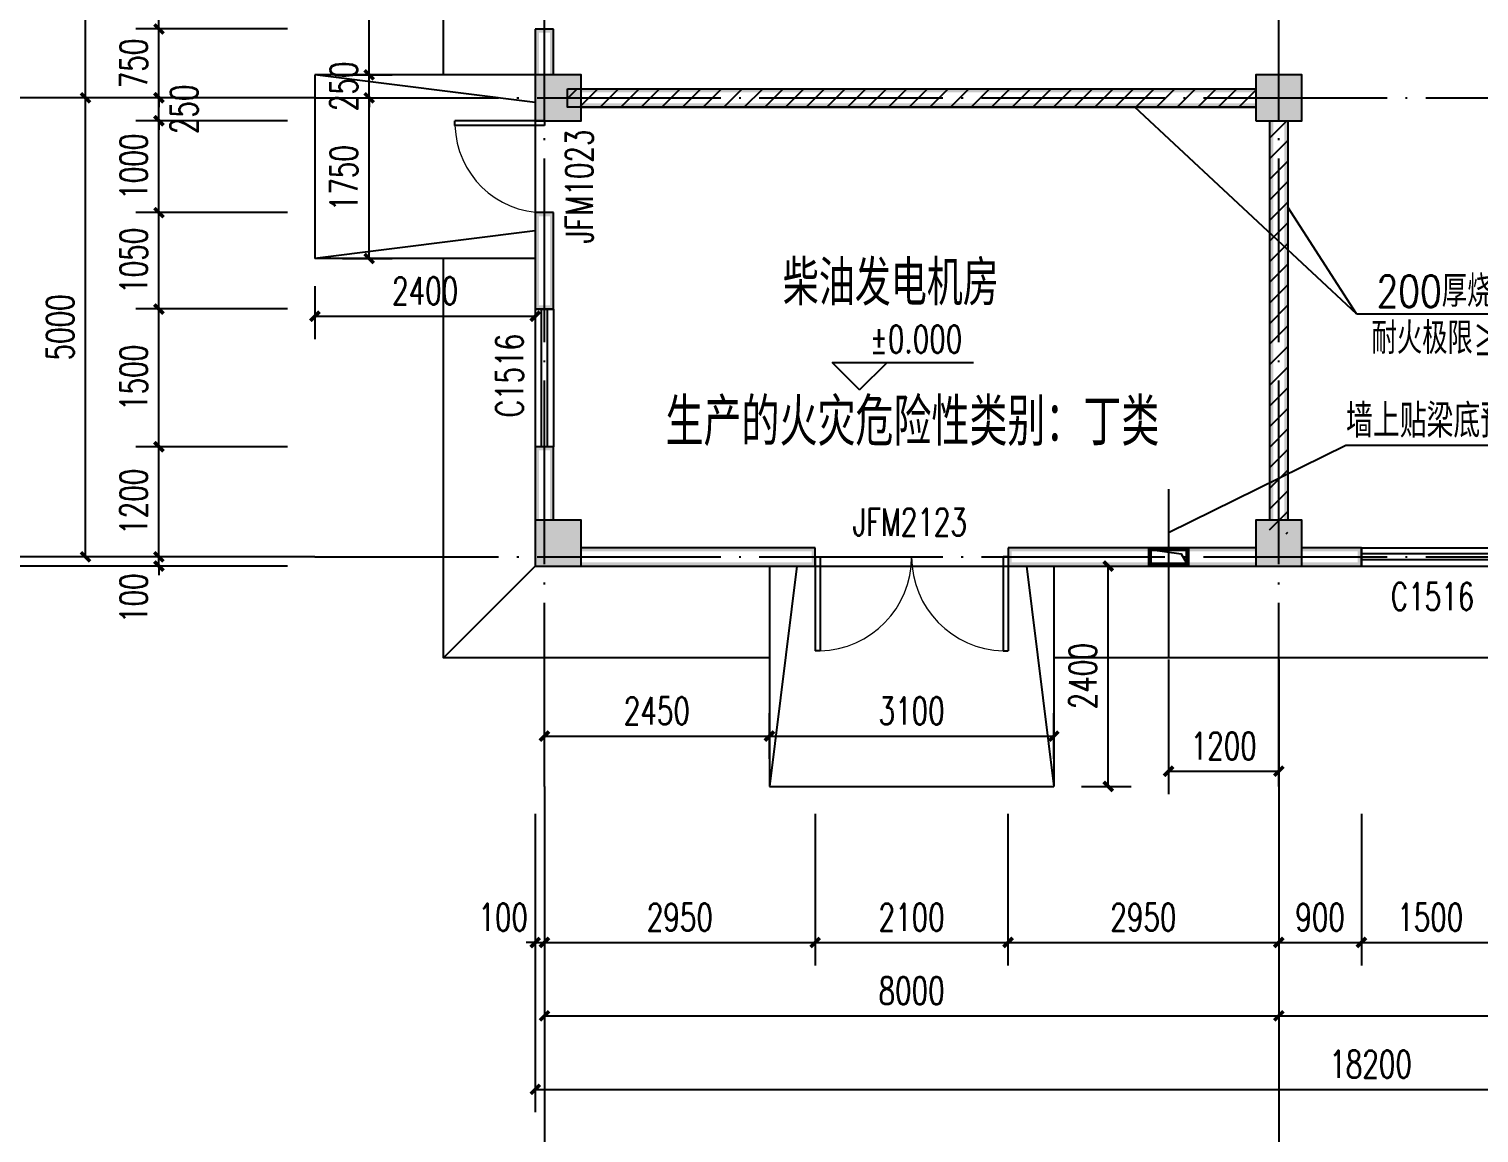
# Model space of a CAD drawing. Extents: x 4924227 to 5052693, y -485691 to -238224.
# Drawn here: x 4965568 to 4981364, y -402831 to -390806 of the extents above; entities that cross this region are included whole.
import ezdxf

# ---------------------------------------------------------------- set-up
doc = ezdxf.new("R2010")
doc.units = 0
doc.header["$LTSCALE"] = 1000
doc.header["$MEASUREMENT"] = 0
doc.linetypes.add('DOTE', pattern=[2.42, 2, -0.2, 0.02, -0.2])
doc.layers.get('0').update_dxf_attribs({"linetype": 'CONTINUOUS'})
doc.layers.get('Defpoints').update_dxf_attribs({"linetype": 'CONTINUOUS'})
doc.layers.add('_0', color=7, linetype='CONTINUOUS', lineweight=25)
for name, color, linetype in [('AXIS', 3, 'CONTINUOUS'), ('COLUMN', 9, 'CONTINUOUS'), ('DIM_ELEV', 3, 'CONTINUOUS'), ('DOTE', 252, 'CONTINUOUS'), ('PUB_DIM', 3, 'CONTINUOUS'), ('PUB_HATCH', 8, 'CONTINUOUS'), ('PUB_TEXT', 7, 'CONTINUOUS'), ('PUB_WALL', 9, 'CONTINUOUS'), ('STAIR', 5, 'CONTINUOUS'), ('WALL', 2, 'CONTINUOUS'), ('WINDOW', 4, 'CONTINUOUS'), ('WINDOW_TEXT', 7, 'CONTINUOUS')]:
    doc.layers.add(name, color=color, linetype=linetype)
doc.styles.add('_HZTXT', font='txt.shx', dxfattribs={"width": 0.8, "bigfont": 'HZTXT.shx'})
doc.styles.add('_TCH_DIM', font='SIMPLEX', dxfattribs={"bigfont": 'GBCBIG'})
doc.styles.add('_TCH_DIM_T3', font='SIMPLEX', dxfattribs={"width": 0.705882, "bigfont": 'GBCBIG'})
doc.styles.add('_TCH_WINDOW', font='SIMPLEX', dxfattribs={"height": 3.5, "bigfont": 'GBCBIG'})
doc.dimstyles.new('_TCH_ARCH&&100', dxfattribs={"dimtxt": 297.5, "dimasz": 100, "dimexe": 250, "dimexo": 300, "dimgap": 126.25, "dimtad": 1, "dimdec": 0, "dimzin": 0, "dimdsep": 46, "dimtxsty": '_TCH_DIM_T3', "dimblk": 'ARCHTICK', "dimcen": 0.09, "dimclrt": 7, "dimazin": 2, "dimtfac": 1, "dimtdec": 0, "dimtix": 1, "dimtmove": 2, "dimatfit": 3, "dimfxl": 0, "dimtolj": 1, "dimtzin": 0, "dimarcsym": 0})

# ---------------------------------------------------------------- blocks, each defined once
blk = doc.blocks.new('_ArchTick')
at = {"color": 0, "linetype": 'ByBlock', "const_width": 0.4}
blk.add_lwpolyline([(-0.5, -0.5), (0.5, 0.5)], dxfattribs=at)
blk = doc.blocks.new('*D63')
at = {"layer": 'Defpoints', "color": 0}
for p in [(4977983, -397373), (4979183, -397373), (4979183, -398891)]:
    blk.add_point(p, dxfattribs=at)
at = {"layer": 'PUB_DIM', "color": 0, "lineweight": -2}
for p, q in [((4977983, -397673), (4977983, -399141)), ((4979183, -397673), (4979183, -399141)), ((4977983, -398891), (4979183, -398891))]:
    blk.add_line(p, q, dxfattribs=at)
at = {"layer": 'PUB_DIM', "color": 0, "lineweight": -2, "xscale": 100, "yscale": 100, "zscale": 100, "rotation": 180}
blk.add_blockref('_ArchTick', (4977983, -398891), dxfattribs=at)
at = {"layer": 'PUB_DIM', "color": 0, "lineweight": -2, "xscale": 100, "yscale": 100, "zscale": 100}
blk.add_blockref('_ArchTick', (4979183, -398891), dxfattribs=at)
at = {"layer": 'PUB_DIM', "color": 7, "insert": (4978583, -398616), "char_height": 297.5, "attachment_point": 5, "style": '_TCH_DIM_T3'}
blk.add_mtext('\\A1;1200', dxfattribs=at)
blk = doc.blocks.new('*D92')
at = {"layer": 'Defpoints', "color": 0}
for p in [(4968683, -393306), (4971083, -393306), (4971083, -393934)]:
    blk.add_point(p, dxfattribs=at)
at = {"layer": 'PUB_DIM', "color": 0, "lineweight": -2}
for p, q in [((4968683, -393606), (4968683, -394184)), ((4971083, -393606), (4971083, -394184)), ((4968683, -393934), (4971083, -393934))]:
    blk.add_line(p, q, dxfattribs=at)
at = {"layer": 'PUB_DIM', "color": 0, "lineweight": -2, "xscale": 100, "yscale": 100, "zscale": 100, "rotation": 180}
blk.add_blockref('_ArchTick', (4968683, -393934), dxfattribs=at)
at = {"layer": 'PUB_DIM', "color": 0, "lineweight": -2, "xscale": 100, "yscale": 100, "zscale": 100}
blk.add_blockref('_ArchTick', (4971083, -393934), dxfattribs=at)
at = {"layer": 'PUB_DIM', "color": 7, "insert": (4969883, -393659), "char_height": 297.5, "attachment_point": 5, "style": '_TCH_DIM_T3'}
blk.add_mtext('\\A1;2400', dxfattribs=at)
blk = doc.blocks.new('*D98')
at = {"layer": 'Defpoints', "color": 0}
for p in [(4968683, -389106), (4969274, -389106), (4968683, -391306)]:
    blk.add_point(p, dxfattribs=at)
at = {"layer": 'PUB_DIM', "color": 0, "lineweight": -2}
for p, q in [((4968983, -389106), (4969524, -389106)), ((4969274, -391306), (4969274, -389106)), ((4968983, -391306), (4969524, -391306))]:
    blk.add_line(p, q, dxfattribs=at)
at = {"layer": 'PUB_DIM', "color": 0, "lineweight": -2, "xscale": 100, "yscale": 100, "zscale": 100}
for p, rotation in [((4969274, -389106), 90), ((4969274, -391306), 270)]:
    blk.add_blockref('_ArchTick', p, dxfattribs=dict(at, rotation=rotation))
at = {"layer": 'PUB_DIM', "color": 7, "insert": (4968999, -390206), "char_height": 297.5, "attachment_point": 5, "rotation": 90, "style": '_TCH_DIM_T3'}
blk.add_mtext('\\A1;2200', dxfattribs=at)
blk = doc.blocks.new('*D99')
at = {"layer": 'Defpoints', "color": 0}
for p in [(4968683, -391306), (4969274, -391306), (4968683, -391556)]:
    blk.add_point(p, dxfattribs=at)
at = {"layer": 'PUB_DIM', "color": 0, "lineweight": -2}
for p, q in [((4969274, -391306), (4969274, -391206)), ((4968983, -391306), (4969524, -391306)), ((4969274, -391556), (4969274, -391306)), ((4968983, -391556), (4969524, -391556)), ((4969274, -391556), (4969274, -391656))]:
    blk.add_line(p, q, dxfattribs=at)
at = {"layer": 'PUB_DIM', "color": 0, "lineweight": -2, "xscale": 100, "yscale": 100, "zscale": 100}
for p, rotation in [((4969274, -391306), 270), ((4969274, -391556), 90)]:
    blk.add_blockref('_ArchTick', p, dxfattribs=dict(at, rotation=rotation))
at = {"layer": 'PUB_DIM', "color": 7, "insert": (4968999, -391431), "char_height": 297.5, "attachment_point": 5, "rotation": 90, "style": '_TCH_DIM_T3'}
blk.add_mtext('\\A1;250', dxfattribs=at)
blk = doc.blocks.new('*D100')
at = {"layer": 'Defpoints', "color": 0}
for p in [(4968683, -391556), (4969274, -391556), (4968683, -393306)]:
    blk.add_point(p, dxfattribs=at)
at = {"layer": 'PUB_DIM', "color": 0, "lineweight": -2}
for p, q in [((4968983, -391556), (4969524, -391556)), ((4969274, -393306), (4969274, -391556)), ((4968983, -393306), (4969524, -393306))]:
    blk.add_line(p, q, dxfattribs=at)
at = {"layer": 'PUB_DIM', "color": 0, "lineweight": -2, "xscale": 100, "yscale": 100, "zscale": 100}
for p, rotation in [((4969274, -391556), 90), ((4969274, -393306), 270)]:
    blk.add_blockref('_ArchTick', p, dxfattribs=dict(at, rotation=rotation))
at = {"layer": 'PUB_DIM', "color": 7, "insert": (4968999, -392431), "char_height": 297.5, "attachment_point": 5, "rotation": 90, "style": '_TCH_DIM_T3'}
blk.add_mtext('\\A1;1750', dxfattribs=at)
blk = doc.blocks.new('*D105')
at = {"layer": 'Defpoints', "color": 0}
for p in [(4973633, -398508), (4971183, -399056), (4973633, -399056)]:
    blk.add_point(p, dxfattribs=at)
at = {"layer": 'PUB_DIM', "color": 0, "lineweight": -2}
for p, q in [((4971183, -398756), (4971183, -398258)), ((4973633, -398756), (4973633, -398258)), ((4971183, -398508), (4973633, -398508))]:
    blk.add_line(p, q, dxfattribs=at)
at = {"layer": 'PUB_DIM', "color": 0, "lineweight": -2, "xscale": 100, "yscale": 100, "zscale": 100, "rotation": 180}
blk.add_blockref('_ArchTick', (4971183, -398508), dxfattribs=at)
at = {"layer": 'PUB_DIM', "color": 0, "lineweight": -2, "xscale": 100, "yscale": 100, "zscale": 100}
blk.add_blockref('_ArchTick', (4973633, -398508), dxfattribs=at)
at = {"layer": 'PUB_DIM', "color": 7, "insert": (4972408, -398233), "char_height": 297.5, "attachment_point": 5, "style": '_TCH_DIM_T3'}
blk.add_mtext('\\A1;2450', dxfattribs=at)
blk = doc.blocks.new('*D106')
at = {"layer": 'Defpoints', "color": 0}
for p in [(4976733, -398508), (4973633, -399056), (4976733, -399056)]:
    blk.add_point(p, dxfattribs=at)
at = {"layer": 'PUB_DIM', "color": 0, "lineweight": -2}
for p, q in [((4973633, -398756), (4973633, -398258)), ((4976733, -398756), (4976733, -398258)), ((4973633, -398508), (4976733, -398508))]:
    blk.add_line(p, q, dxfattribs=at)
at = {"layer": 'PUB_DIM', "color": 0, "lineweight": -2, "xscale": 100, "yscale": 100, "zscale": 100, "rotation": 180}
blk.add_blockref('_ArchTick', (4973633, -398508), dxfattribs=at)
at = {"layer": 'PUB_DIM', "color": 0, "lineweight": -2, "xscale": 100, "yscale": 100, "zscale": 100}
blk.add_blockref('_ArchTick', (4976733, -398508), dxfattribs=at)
at = {"layer": 'PUB_DIM', "color": 7, "insert": (4975183, -398233), "char_height": 297.5, "attachment_point": 5, "style": '_TCH_DIM_T3'}
blk.add_mtext('\\A1;3100', dxfattribs=at)
blk = doc.blocks.new('*D107')
at = {"layer": 'Defpoints', "color": 0}
for p in [(4976733, -396656), (4977324, -396656), (4976733, -399056)]:
    blk.add_point(p, dxfattribs=at)
at = {"layer": 'PUB_DIM', "color": 0, "lineweight": -2}
for p, q in [((4977033, -396656), (4977574, -396656)), ((4977324, -399056), (4977324, -396656)), ((4977033, -399056), (4977574, -399056))]:
    blk.add_line(p, q, dxfattribs=at)
at = {"layer": 'PUB_DIM', "color": 0, "lineweight": -2, "xscale": 100, "yscale": 100, "zscale": 100}
for p, rotation in [((4977324, -396656), 90), ((4977324, -399056), 270)]:
    blk.add_blockref('_ArchTick', p, dxfattribs=dict(at, rotation=rotation))
at = {"layer": 'PUB_DIM', "color": 7, "insert": (4977049, -397856), "char_height": 297.5, "attachment_point": 5, "rotation": 90, "style": '_TCH_DIM_T3'}
blk.add_mtext('\\A1;2400', dxfattribs=at)
blk = doc.blocks.new('*D108')
at = {"layer": 'Defpoints', "color": 0}
for p in [(4971083, -399056), (4971183, -399056), (4971183, -400756)]:
    blk.add_point(p, dxfattribs=at)
at = {"layer": 'PUB_DIM', "color": 0, "lineweight": -2}
for p, q in [((4971083, -399356), (4971083, -401006)), ((4971183, -399356), (4971183, -401006)), ((4971083, -400756), (4970983, -400756)), ((4971083, -400756), (4971183, -400756)), ((4971183, -400756), (4971283, -400756))]:
    blk.add_line(p, q, dxfattribs=at)
at = {"layer": 'PUB_DIM', "color": 0, "lineweight": -2, "xscale": 100, "yscale": 100, "zscale": 100}
blk.add_blockref('_ArchTick', (4971083, -400756), dxfattribs=at)
at = {"layer": 'PUB_DIM', "color": 0, "lineweight": -2, "xscale": 100, "yscale": 100, "zscale": 100, "rotation": 180}
blk.add_blockref('_ArchTick', (4971183, -400756), dxfattribs=at)
at = {"layer": 'PUB_DIM', "color": 7, "insert": (4970733, -400481), "char_height": 297.5, "attachment_point": 5, "style": '_TCH_DIM_T3'}
blk.add_mtext('\\A1;100', dxfattribs=at)
blk = doc.blocks.new('*D109')
at = {"layer": 'Defpoints', "color": 0}
for p in [(4971183, -399056), (4974133, -399056), (4974133, -400756)]:
    blk.add_point(p, dxfattribs=at)
at = {"layer": 'PUB_DIM', "color": 0, "lineweight": -2}
for p, q in [((4971183, -399356), (4971183, -401006)), ((4974133, -399356), (4974133, -401006)), ((4971183, -400756), (4974133, -400756))]:
    blk.add_line(p, q, dxfattribs=at)
at = {"layer": 'PUB_DIM', "color": 0, "lineweight": -2, "xscale": 100, "yscale": 100, "zscale": 100, "rotation": 180}
blk.add_blockref('_ArchTick', (4971183, -400756), dxfattribs=at)
at = {"layer": 'PUB_DIM', "color": 0, "lineweight": -2, "xscale": 100, "yscale": 100, "zscale": 100}
blk.add_blockref('_ArchTick', (4974133, -400756), dxfattribs=at)
at = {"layer": 'PUB_DIM', "color": 7, "insert": (4972658, -400481), "char_height": 297.5, "attachment_point": 5, "style": '_TCH_DIM_T3'}
blk.add_mtext('\\A1;2950', dxfattribs=at)
blk = doc.blocks.new('*D110')
at = {"layer": 'Defpoints', "color": 0}
for p in [(4974133, -399056), (4976233, -399056), (4976233, -400756)]:
    blk.add_point(p, dxfattribs=at)
at = {"layer": 'PUB_DIM', "color": 0, "lineweight": -2}
for p, q in [((4974133, -399356), (4974133, -401006)), ((4976233, -399356), (4976233, -401006)), ((4974133, -400756), (4976233, -400756))]:
    blk.add_line(p, q, dxfattribs=at)
at = {"layer": 'PUB_DIM', "color": 0, "lineweight": -2, "xscale": 100, "yscale": 100, "zscale": 100, "rotation": 180}
blk.add_blockref('_ArchTick', (4974133, -400756), dxfattribs=at)
at = {"layer": 'PUB_DIM', "color": 0, "lineweight": -2, "xscale": 100, "yscale": 100, "zscale": 100}
blk.add_blockref('_ArchTick', (4976233, -400756), dxfattribs=at)
at = {"layer": 'PUB_DIM', "color": 7, "insert": (4975183, -400481), "char_height": 297.5, "attachment_point": 5, "style": '_TCH_DIM_T3'}
blk.add_mtext('\\A1;2100', dxfattribs=at)
blk = doc.blocks.new('*D111')
at = {"layer": 'Defpoints', "color": 0}
for p in [(4976233, -399056), (4979183, -399056), (4979183, -400756)]:
    blk.add_point(p, dxfattribs=at)
at = {"layer": 'PUB_DIM', "color": 0, "lineweight": -2}
for p, q in [((4976233, -399356), (4976233, -401006)), ((4979183, -399356), (4979183, -401006)), ((4976233, -400756), (4979183, -400756))]:
    blk.add_line(p, q, dxfattribs=at)
at = {"layer": 'PUB_DIM', "color": 0, "lineweight": -2, "xscale": 100, "yscale": 100, "zscale": 100, "rotation": 180}
blk.add_blockref('_ArchTick', (4976233, -400756), dxfattribs=at)
at = {"layer": 'PUB_DIM', "color": 0, "lineweight": -2, "xscale": 100, "yscale": 100, "zscale": 100}
blk.add_blockref('_ArchTick', (4979183, -400756), dxfattribs=at)
at = {"layer": 'PUB_DIM', "color": 7, "insert": (4977708, -400481), "char_height": 297.5, "attachment_point": 5, "style": '_TCH_DIM_T3'}
blk.add_mtext('\\A1;2950', dxfattribs=at)
blk = doc.blocks.new('*D112')
at = {"layer": 'Defpoints', "color": 0}
for p in [(4979183, -399056), (4980083, -399056), (4980083, -400756)]:
    blk.add_point(p, dxfattribs=at)
at = {"layer": 'PUB_DIM', "color": 0, "lineweight": -2}
for p, q in [((4979183, -399356), (4979183, -401006)), ((4980083, -399356), (4980083, -401006)), ((4979183, -400756), (4980083, -400756))]:
    blk.add_line(p, q, dxfattribs=at)
at = {"layer": 'PUB_DIM', "color": 0, "lineweight": -2, "xscale": 100, "yscale": 100, "zscale": 100, "rotation": 180}
blk.add_blockref('_ArchTick', (4979183, -400756), dxfattribs=at)
at = {"layer": 'PUB_DIM', "color": 0, "lineweight": -2, "xscale": 100, "yscale": 100, "zscale": 100}
blk.add_blockref('_ArchTick', (4980083, -400756), dxfattribs=at)
at = {"layer": 'PUB_DIM', "color": 7, "insert": (4979633, -400481), "char_height": 297.5, "attachment_point": 5, "style": '_TCH_DIM_T3'}
blk.add_mtext('\\A1;900', dxfattribs=at)
blk = doc.blocks.new('*D113')
at = {"layer": 'Defpoints', "color": 0}
for p in [(4980083, -399056), (4981583, -399056), (4981583, -400756)]:
    blk.add_point(p, dxfattribs=at)
at = {"layer": 'PUB_DIM', "color": 0, "lineweight": -2}
for p, q in [((4980083, -399356), (4980083, -401006)), ((4981583, -399356), (4981583, -401006)), ((4980083, -400756), (4981583, -400756))]:
    blk.add_line(p, q, dxfattribs=at)
at = {"layer": 'PUB_DIM', "color": 0, "lineweight": -2, "xscale": 100, "yscale": 100, "zscale": 100, "rotation": 180}
blk.add_blockref('_ArchTick', (4980083, -400756), dxfattribs=at)
at = {"layer": 'PUB_DIM', "color": 0, "lineweight": -2, "xscale": 100, "yscale": 100, "zscale": 100}
blk.add_blockref('_ArchTick', (4981583, -400756), dxfattribs=at)
at = {"layer": 'PUB_DIM', "color": 7, "insert": (4980833, -400481), "char_height": 297.5, "attachment_point": 5, "style": '_TCH_DIM_T3'}
blk.add_mtext('\\A1;1500', dxfattribs=at)
blk = doc.blocks.new('*D144')
at = {"layer": 'Defpoints', "color": 0}
for p in [(4966983, -389306), (4968683, -389306), (4968683, -390806)]:
    blk.add_point(p, dxfattribs=at)
at = {"layer": 'PUB_DIM', "color": 0, "lineweight": -2}
for p, q in [((4968383, -389306), (4966733, -389306)), ((4966983, -390806), (4966983, -389306)), ((4968383, -390806), (4966733, -390806))]:
    blk.add_line(p, q, dxfattribs=at)
at = {"layer": 'PUB_DIM', "color": 0, "lineweight": -2, "xscale": 100, "yscale": 100, "zscale": 100}
for p, rotation in [((4966983, -389306), 90), ((4966983, -390806), 270)]:
    blk.add_blockref('_ArchTick', p, dxfattribs=dict(at, rotation=rotation))
at = {"layer": 'PUB_DIM', "color": 7, "insert": (4966708, -390056), "char_height": 297.5, "attachment_point": 5, "rotation": 90, "style": '_TCH_DIM_T3'}
blk.add_mtext('\\A1;1500', dxfattribs=at)
blk = doc.blocks.new('*D145')
at = {"layer": 'Defpoints', "color": 0}
for p in [(4966983, -390806), (4968683, -390806), (4968683, -391556)]:
    blk.add_point(p, dxfattribs=at)
at = {"layer": 'PUB_DIM', "color": 0, "lineweight": -2}
for p, q in [((4966983, -390806), (4966983, -390706)), ((4968383, -390806), (4966733, -390806)), ((4966983, -391556), (4966983, -390806)), ((4968383, -391556), (4966733, -391556)), ((4966983, -391556), (4966983, -391656))]:
    blk.add_line(p, q, dxfattribs=at)
at = {"layer": 'PUB_DIM', "color": 0, "lineweight": -2, "xscale": 100, "yscale": 100, "zscale": 100}
for p, rotation in [((4966983, -390806), 270), ((4966983, -391556), 90)]:
    blk.add_blockref('_ArchTick', p, dxfattribs=dict(at, rotation=rotation))
at = {"layer": 'PUB_DIM', "color": 7, "insert": (4966708, -391181), "char_height": 297.5, "attachment_point": 5, "rotation": 90, "style": '_TCH_DIM_T3'}
blk.add_mtext('\\A1;750', dxfattribs=at)
blk = doc.blocks.new('*D146')
at = {"layer": 'Defpoints', "color": 0}
for p in [(4966983, -391556), (4968683, -391556), (4968683, -391806)]:
    blk.add_point(p, dxfattribs=at)
at = {"layer": 'PUB_DIM', "color": 0, "lineweight": -2}
for p, q in [((4968383, -391556), (4966733, -391556)), ((4966983, -391556), (4966983, -391456)), ((4966983, -391806), (4966983, -391556)), ((4968383, -391806), (4966733, -391806)), ((4966983, -391806), (4966983, -391906))]:
    blk.add_line(p, q, dxfattribs=at)
at = {"layer": 'PUB_DIM', "color": 0, "lineweight": -2, "xscale": 100, "yscale": 100, "zscale": 100}
for p, rotation in [((4966983, -391556), 270), ((4966983, -391806), 90)]:
    blk.add_blockref('_ArchTick', p, dxfattribs=dict(at, rotation=rotation))
at = {"layer": 'PUB_DIM', "color": 7, "insert": (4967258, -391681), "char_height": 297.5, "attachment_point": 5, "rotation": 90, "style": '_TCH_DIM_T3'}
blk.add_mtext('\\A1;250', dxfattribs=at)
blk = doc.blocks.new('*D147')
at = {"layer": 'Defpoints', "color": 0}
for p in [(4966983, -391806), (4968683, -391806), (4968683, -392806)]:
    blk.add_point(p, dxfattribs=at)
at = {"layer": 'PUB_DIM', "color": 0, "lineweight": -2}
for p, q in [((4968383, -391806), (4966733, -391806)), ((4966983, -392806), (4966983, -391806)), ((4968383, -392806), (4966733, -392806))]:
    blk.add_line(p, q, dxfattribs=at)
at = {"layer": 'PUB_DIM', "color": 0, "lineweight": -2, "xscale": 100, "yscale": 100, "zscale": 100}
for p, rotation in [((4966983, -391806), 90), ((4966983, -392806), 270)]:
    blk.add_blockref('_ArchTick', p, dxfattribs=dict(at, rotation=rotation))
at = {"layer": 'PUB_DIM', "color": 7, "insert": (4966708, -392306), "char_height": 297.5, "attachment_point": 5, "rotation": 90, "style": '_TCH_DIM_T3'}
blk.add_mtext('\\A1;1000', dxfattribs=at)
blk = doc.blocks.new('*D148')
at = {"layer": 'Defpoints', "color": 0}
for p in [(4966983, -392806), (4968683, -392806), (4968683, -393856)]:
    blk.add_point(p, dxfattribs=at)
at = {"layer": 'PUB_DIM', "color": 0, "lineweight": -2}
for p, q in [((4968383, -392806), (4966733, -392806)), ((4966983, -393856), (4966983, -392806)), ((4968383, -393856), (4966733, -393856))]:
    blk.add_line(p, q, dxfattribs=at)
at = {"layer": 'PUB_DIM', "color": 0, "lineweight": -2, "xscale": 100, "yscale": 100, "zscale": 100}
for p, rotation in [((4966983, -392806), 90), ((4966983, -393856), 270)]:
    blk.add_blockref('_ArchTick', p, dxfattribs=dict(at, rotation=rotation))
at = {"layer": 'PUB_DIM', "color": 7, "insert": (4966708, -393331), "char_height": 297.5, "attachment_point": 5, "rotation": 90, "style": '_TCH_DIM_T3'}
blk.add_mtext('\\A1;1050', dxfattribs=at)
blk = doc.blocks.new('*D149')
at = {"layer": 'Defpoints', "color": 0}
for p in [(4966983, -393856), (4968683, -393856), (4968683, -395356)]:
    blk.add_point(p, dxfattribs=at)
at = {"layer": 'PUB_DIM', "color": 0, "lineweight": -2}
for p, q in [((4968383, -393856), (4966733, -393856)), ((4966983, -395356), (4966983, -393856)), ((4968383, -395356), (4966733, -395356))]:
    blk.add_line(p, q, dxfattribs=at)
at = {"layer": 'PUB_DIM', "color": 0, "lineweight": -2, "xscale": 100, "yscale": 100, "zscale": 100}
for p, rotation in [((4966983, -393856), 90), ((4966983, -395356), 270)]:
    blk.add_blockref('_ArchTick', p, dxfattribs=dict(at, rotation=rotation))
at = {"layer": 'PUB_DIM', "color": 7, "insert": (4966708, -394606), "char_height": 297.5, "attachment_point": 5, "rotation": 90, "style": '_TCH_DIM_T3'}
blk.add_mtext('\\A1;1500', dxfattribs=at)
blk = doc.blocks.new('*D150')
at = {"layer": 'Defpoints', "color": 0}
for p in [(4966983, -395356), (4968683, -395356), (4968683, -396556)]:
    blk.add_point(p, dxfattribs=at)
at = {"layer": 'PUB_DIM', "color": 0, "lineweight": -2}
for p, q in [((4968383, -395356), (4966733, -395356)), ((4966983, -396556), (4966983, -395356)), ((4968383, -396556), (4966733, -396556))]:
    blk.add_line(p, q, dxfattribs=at)
at = {"layer": 'PUB_DIM', "color": 0, "lineweight": -2, "xscale": 100, "yscale": 100, "zscale": 100}
for p, rotation in [((4966983, -395356), 90), ((4966983, -396556), 270)]:
    blk.add_blockref('_ArchTick', p, dxfattribs=dict(at, rotation=rotation))
at = {"layer": 'PUB_DIM', "color": 7, "insert": (4966708, -395956), "char_height": 297.5, "attachment_point": 5, "rotation": 90, "style": '_TCH_DIM_T3'}
blk.add_mtext('\\A1;1200', dxfattribs=at)
blk = doc.blocks.new('*D151')
at = {"layer": 'Defpoints', "color": 0}
for p in [(4966983, -396556), (4968683, -396556), (4968683, -396656)]:
    blk.add_point(p, dxfattribs=at)
at = {"layer": 'PUB_DIM', "color": 0, "lineweight": -2}
for p, q in [((4966983, -396556), (4966983, -396456)), ((4968383, -396556), (4966733, -396556)), ((4966983, -396656), (4966983, -396556)), ((4968383, -396656), (4966733, -396656)), ((4966983, -396656), (4966983, -396756))]:
    blk.add_line(p, q, dxfattribs=at)
at = {"layer": 'PUB_DIM', "color": 0, "lineweight": -2, "xscale": 100, "yscale": 100, "zscale": 100}
for p, rotation in [((4966983, -396556), 270), ((4966983, -396656), 90)]:
    blk.add_blockref('_ArchTick', p, dxfattribs=dict(at, rotation=rotation))
at = {"layer": 'PUB_DIM', "color": 7, "insert": (4966708, -397006), "char_height": 297.5, "attachment_point": 5, "rotation": 90, "style": '_TCH_DIM_T3'}
blk.add_mtext('\\A1;100', dxfattribs=at)
blk = doc.blocks.new('$TCHSYS$WIN2D')
for p, q in [((-0.5, 0.5), (0.5, 0.5)), ((-0.5, 0.5), (-0.5, -0.5)), ((0.5, 0.5), (0.5, -0.5)), ((0.5, 0.167), (-0.5, 0.167)), ((0.5, -0.167), (-0.5, -0.167)), ((-0.5, -0.5), (0.5, -0.5))]:
    blk.add_line(p, q)
blk = doc.blocks.new('$DorLib2D$00000002')
for p, q in [((-0.5, 0), (-0.5, 0.4875)), ((-0.475, 0.4875), (-0.5, 0.4875)), ((-0.475, 0), (-0.475, 0.4875)), ((0.475, 0), (0.475, 0.4875)), ((0.475, 0.4875), (0.5, 0.4875)), ((0.5, 0), (0.5, 0.4875)), ((-0.5, 0), (-0.475, 0)), ((0.5, 0), (0.475, 0))]:
    blk.add_line(p, q)
at = {"lineweight": 13}
for centre, start, end in [((-0.4875, 0), 0, 88.53072), ((0.4875, 0), 91.46928, 180)]:
    blk.add_arc(centre, 0.4875, start, end, dxfattribs=at)
blk = doc.blocks.new('$DorLib2D$00000001')
for p, q in [((0.45, 0.975), (0.5, 0.975)), ((0.45, 0), (0.45, 0.975)), ((0.5, 0), (0.5, 0.975)), ((0.5, 0), (0.45, 0))]:
    blk.add_line(p, q)
at = {"lineweight": 13}
blk.add_arc((0.475, 0), 0.975, 91.4693, 180, dxfattribs=at)
blk = doc.blocks.new('_FZH')
blk.add_lwpolyline([(-0.5, -0.5), (0.5, -0.5), (0.5, 0.5), (-0.5, 0.5)], close=True)
at = {"layer": 'PUB_HATCH'}
blk.add_solid([(-0.5, -0.5), (0.5, -0.5), (-0.5, 0.5), (0.5, 0.5)], dxfattribs=at)
blk = doc.blocks.new('*D256')
at = {"layer": 'AXIS', "color": 0, "lineweight": -2}
for p, q in [((4968383, -391556), (4965933, -391556)), ((4966183, -396556), (4966183, -391556)), ((4968383, -396556), (4965933, -396556))]:
    blk.add_line(p, q, dxfattribs=at)
at = {"layer": 'Defpoints', "color": 0}
for p in [(4966183, -391556), (4968683, -391556), (4968683, -396556)]:
    blk.add_point(p, dxfattribs=at)
at = {"layer": 'AXIS', "color": 0, "lineweight": -2, "xscale": 100, "yscale": 100, "zscale": 100}
for p, rotation in [((4966183, -391556), 90), ((4966183, -396556), 270)]:
    blk.add_blockref('_ArchTick', p, dxfattribs=dict(at, rotation=rotation))
at = {"layer": 'AXIS', "color": 7, "insert": (4965908, -394056), "char_height": 297.5, "attachment_point": 5, "rotation": 90, "style": '_TCH_DIM_T3'}
blk.add_mtext('\\A1;5000', dxfattribs=at)
blk = doc.blocks.new('*D257')
at = {"layer": 'AXIS', "color": 0, "lineweight": -2}
for p, q in [((4968383, -383556), (4965933, -383556)), ((4966183, -391556), (4966183, -383556)), ((4968383, -391556), (4965933, -391556))]:
    blk.add_line(p, q, dxfattribs=at)
at = {"layer": 'Defpoints', "color": 0}
for p in [(4966183, -383556), (4968683, -383556), (4968683, -391556)]:
    blk.add_point(p, dxfattribs=at)
at = {"layer": 'AXIS', "color": 0, "lineweight": -2, "xscale": 100, "yscale": 100, "zscale": 100}
for p, rotation in [((4966183, -383556), 90), ((4966183, -391556), 270)]:
    blk.add_blockref('_ArchTick', p, dxfattribs=dict(at, rotation=rotation))
at = {"layer": 'AXIS', "color": 7, "insert": (4965908, -387556), "char_height": 297.5, "attachment_point": 5, "rotation": 90, "style": '_TCH_DIM_T3'}
blk.add_mtext('\\A1;8000', dxfattribs=at)
blk = doc.blocks.new('*D259')
at = {"layer": 'AXIS', "color": 0, "lineweight": -2}
for p, q in [((4968383, -374456), (4965133, -374456)), ((4965383, -396656), (4965383, -374456)), ((4968383, -396656), (4965133, -396656))]:
    blk.add_line(p, q, dxfattribs=at)
at = {"layer": 'Defpoints', "color": 0}
for p in [(4965383, -374456), (4968683, -374456), (4968683, -396656)]:
    blk.add_point(p, dxfattribs=at)
at = {"layer": 'AXIS', "color": 0, "lineweight": -2, "xscale": 100, "yscale": 100, "zscale": 100}
for p, rotation in [((4965383, -374456), 90), ((4965383, -396656), 270)]:
    blk.add_blockref('_ArchTick', p, dxfattribs=dict(at, rotation=rotation))
at = {"layer": 'AXIS', "color": 7, "insert": (4965108, -385556), "char_height": 297.5, "attachment_point": 5, "rotation": 90, "style": '_TCH_DIM_T3'}
blk.add_mtext('\\A1;22200', dxfattribs=at)
blk = doc.blocks.new('*D265')
at = {"layer": 'AXIS', "color": 0, "lineweight": -2}
for p, q in [((4971183, -399356), (4971183, -401806)), ((4979183, -399356), (4979183, -401806)), ((4971183, -401556), (4979183, -401556))]:
    blk.add_line(p, q, dxfattribs=at)
at = {"layer": 'Defpoints', "color": 0}
for p in [(4971183, -399056), (4979183, -399056), (4979183, -401556)]:
    blk.add_point(p, dxfattribs=at)
at = {"layer": 'AXIS', "color": 0, "lineweight": -2, "xscale": 100, "yscale": 100, "zscale": 100, "rotation": 180}
blk.add_blockref('_ArchTick', (4971183, -401556), dxfattribs=at)
at = {"layer": 'AXIS', "color": 0, "lineweight": -2, "xscale": 100, "yscale": 100, "zscale": 100}
blk.add_blockref('_ArchTick', (4979183, -401556), dxfattribs=at)
at = {"layer": 'AXIS', "color": 7, "insert": (4975183, -401281), "char_height": 297.5, "attachment_point": 5, "style": '_TCH_DIM_T3'}
blk.add_mtext('\\A1;8000', dxfattribs=at)
blk = doc.blocks.new('*D266')
at = {"layer": 'AXIS', "color": 0, "lineweight": -2}
for p, q in [((4979183, -399356), (4979183, -401806)), ((4989183, -399356), (4989183, -401806)), ((4979183, -401556), (4989183, -401556))]:
    blk.add_line(p, q, dxfattribs=at)
at = {"layer": 'Defpoints', "color": 0}
for p in [(4979183, -399056), (4989183, -399056), (4989183, -401556)]:
    blk.add_point(p, dxfattribs=at)
at = {"layer": 'AXIS', "color": 0, "lineweight": -2, "xscale": 100, "yscale": 100, "zscale": 100, "rotation": 180}
blk.add_blockref('_ArchTick', (4979183, -401556), dxfattribs=at)
at = {"layer": 'AXIS', "color": 0, "lineweight": -2, "xscale": 100, "yscale": 100, "zscale": 100}
blk.add_blockref('_ArchTick', (4989183, -401556), dxfattribs=at)
at = {"layer": 'AXIS', "color": 7, "insert": (4984183, -401281), "char_height": 297.5, "attachment_point": 5, "style": '_TCH_DIM_T3'}
blk.add_mtext('\\A1;10000', dxfattribs=at)
blk = doc.blocks.new('*D267')
at = {"layer": 'AXIS', "color": 0, "lineweight": -2}
for p, q in [((4971083, -399356), (4971083, -402606)), ((4989283, -399356), (4989283, -402606)), ((4971083, -402356), (4989283, -402356))]:
    blk.add_line(p, q, dxfattribs=at)
at = {"layer": 'Defpoints', "color": 0}
for p in [(4971083, -399056), (4989283, -399056), (4989283, -402356)]:
    blk.add_point(p, dxfattribs=at)
at = {"layer": 'AXIS', "color": 0, "lineweight": -2, "xscale": 100, "yscale": 100, "zscale": 100, "rotation": 180}
blk.add_blockref('_ArchTick', (4971083, -402356), dxfattribs=at)
at = {"layer": 'AXIS', "color": 0, "lineweight": -2, "xscale": 100, "yscale": 100, "zscale": 100}
blk.add_blockref('_ArchTick', (4989283, -402356), dxfattribs=at)
at = {"layer": 'AXIS', "color": 7, "insert": (4980183, -402081), "char_height": 297.5, "attachment_point": 5, "style": '_TCH_DIM_T3'}
blk.add_mtext('\\A1;18200', dxfattribs=at)

msp = doc.modelspace()

# ---------------------------------------------------------------- hatches: boundary and pattern name
at = {"layer": '_0'}
h = msp.add_hatch(dxfattribs=at)
h.set_pattern_fill('ANSI31', color=0, scale=100)
h.set_pattern_definition([(45, (-5798754.27, 234643.46), (-112.2532015, 112.2532015), [])])
h.paths.add_polyline_path([(4971433.2, -391456.3), (4971433.2, -391656.3), (4978933.2, -391656.3), (4978933.2, -391456.3)])
h.paths.add_polyline_path([(4979083.2, -396306.3), (4979283.2, -396306.3), (4979283.2, -391806.3), (4979083.2, -391806.3)], flags=16)
at = {"layer": 'PUB_WALL'}
for points in [[(4971283.2, -390806.3), (4971083.2, -390806.3), (4971123.2, -390846.3), (4971243.2, -390846.3)], [(4971083.2, -391306.3), (4971123.2, -391306.3), (4971123.2, -390846.3), (4971083.2, -390806.3)], [(4971243.2, -391306.3), (4971283.2, -391306.3), (4971283.2, -390806.3), (4971243.2, -390846.3)], [(4971583.2, -391306.3), (4971083.2, -391306.3), (4971123.2, -391346.3), (4971543.2, -391346.3)], [(4971083.2, -391306.3), (4971083.2, -391806.3), (4971123.2, -391766.3), (4971123.2, -391346.3)], [(4971583.2, -391806.3), (4971583.2, -391306.3), (4971543.2, -391346.3), (4971543.2, -391766.3)], [(4979433.2, -391306.3), (4978933.2, -391306.3), (4978973.2, -391346.3), (4979393.2, -391346.3)], [(4978933.2, -391306.3), (4978933.2, -391806.3), (4978973.2, -391766.3), (4978973.2, -391346.3)], [(4979433.2, -391806.3), (4979433.2, -391306.3), (4979393.2, -391346.3), (4979393.2, -391766.3)], [(4978933.2, -391496.3), (4978933.2, -391456.3), (4971583.2, -391456.3), (4971583.2, -391496.3)], [(4978933.2, -391656.3), (4978933.2, -391616.3), (4971583.2, -391616.3), (4971583.2, -391656.3)], [(4971083.2, -391806.3), (4971583.2, -391806.3), (4971543.2, -391766.3), (4971123.2, -391766.3)], [(4978933.2, -391806.3), (4979433.2, -391806.3), (4979393.2, -391766.3), (4978973.2, -391766.3)], [(4979083.2, -396156.3), (4979123.2, -396156.3), (4979123.2, -391806.3), (4979083.2, -391806.3)], [(4979243.2, -396156.3), (4979283.2, -396156.3), (4979283.2, -391806.3), (4979243.2, -391806.3)], [(4971083.2, -392806.3), (4971083.2, -393856.3), (4971123.2, -393816.3), (4971123.2, -392846.3)], [(4971283.2, -392806.3), (4971083.2, -392806.3), (4971123.2, -392846.3), (4971243.2, -392846.3)], [(4971283.2, -393856.3), (4971283.2, -392806.3), (4971243.2, -392846.3), (4971243.2, -393816.3)], [(4971083.2, -393856.3), (4971283.2, -393856.3), (4971243.2, -393816.3), (4971123.2, -393816.3)], [(4971283.2, -395356.3), (4971083.2, -395356.3), (4971123.2, -395396.3), (4971243.2, -395396.3)], [(4971083.2, -396156.3), (4971123.2, -396156.3), (4971123.2, -395396.3), (4971083.2, -395356.3)], [(4971243.2, -396156.3), (4971283.2, -396156.3), (4971283.2, -395356.3), (4971243.2, -395396.3)], [(4971583.2, -396156.3), (4971083.2, -396156.3), (4971123.2, -396196.3), (4971543.2, -396196.3)], [(4971083.2, -396156.3), (4971083.2, -396656.3), (4971123.2, -396616.3), (4971123.2, -396196.3)], [(4971583.2, -396656.3), (4971583.2, -396156.3), (4971543.2, -396196.3), (4971543.2, -396616.3)], [(4979433.2, -396156.3), (4978933.2, -396156.3), (4978973.2, -396196.3), (4979393.2, -396196.3)], [(4978933.2, -396156.3), (4978933.2, -396656.3), (4978973.2, -396616.3), (4978973.2, -396196.3)], [(4979433.2, -396656.3), (4979433.2, -396156.3), (4979393.2, -396196.3), (4979393.2, -396616.3)], [(4971583.2, -396456.3), (4971583.2, -396496.3), (4974093.2, -396496.3), (4974133.2, -396456.3)], [(4974133.2, -396656.3), (4974133.2, -396456.3), (4974093.2, -396496.3), (4974093.2, -396616.3)], [(4978933.2, -396496.3), (4978933.2, -396456.3), (4976233.2, -396456.3), (4976273.2, -396496.3)], [(4976233.2, -396456.3), (4976233.2, -396656.3), (4976273.2, -396616.3), (4976273.2, -396496.3)], [(4979433.2, -396456.3), (4979433.2, -396496.3), (4980043.2, -396496.3), (4980083.2, -396456.3)], [(4980083.2, -396656.3), (4980083.2, -396456.3), (4980043.2, -396496.3), (4980043.2, -396616.3)], [(4971083.2, -396656.3), (4971583.2, -396656.3), (4971543.2, -396616.3), (4971123.2, -396616.3)], [(4971583.2, -396616.3), (4971583.2, -396656.3), (4974133.2, -396656.3), (4974093.2, -396616.3)], [(4978933.2, -396656.3), (4978933.2, -396616.3), (4976273.2, -396616.3), (4976233.2, -396656.3)], [(4978933.2, -396656.3), (4979433.2, -396656.3), (4979393.2, -396616.3), (4978973.2, -396616.3)], [(4979433.2, -396616.3), (4979433.2, -396656.3), (4980083.2, -396656.3), (4980043.2, -396616.3)]]:
    msp.add_hatch(color=0, dxfattribs=at).paths.add_polyline_path(points)

# ---------------------------------------------------------------- linework, layer by layer
at = {"color": 0, "const_width": 40}
msp.add_lwpolyline([(4977783.2, -396636.3), (4978183.2, -396636.3), (4978183.2, -396476.3), (4977783.2, -396476.3)], close=True, dxfattribs=at)
at = {"color": 0}
for points in [[(4977763.2, -396656.3), (4978203.2, -396656.3), (4978203.2, -396456.3), (4977763.2, -396456.3), (4977763.2, -396656.3)], [(4977783.2, -396476.3), (4978121.3, -396522.7), (4978183.2, -396636.3)]]:
    msp.add_lwpolyline(points, dxfattribs=at)
at = {"layer": '_0', "color": 0}
msp.add_lwpolyline([(4971433.2, -391456.3), (4978933.2, -391456.3), (4978933.2, -391656.3), (4971433.2, -391656.3)], close=True, dxfattribs=at)
at = {"layer": 'AXIS', "color": 0}
for p, q in [((4968683.2, -391556.3), (4964683.2, -391556.3)), ((4968683.2, -396556.3), (4964683.2, -396556.3)), ((4971183.2, -399056.3), (4971183.2, -403056.3)), ((4979183.2, -399056.3), (4979183.2, -403056.3))]:
    msp.add_line(p, q, dxfattribs=at)
at = {"layer": 'DIM_ELEV', "color": 0}
for p, q in [((4974616.9, -394737.3), (4974316.9, -394437.3)), ((4974316.9, -394437.3), (4975857.1, -394437.3)), ((4974616.9, -394737.3), (4974916.9, -394437.3))]:
    msp.add_line(p, q, dxfattribs=at)
at = {"layer": 'DOTE', "linetype": 'DOTE'}
for p, q in [((4971183.2, -399056.3), (4971183.2, -372056.3)), ((4979183.2, -399056.3), (4979183.2, -372056.3)), ((4968683.2, -391556.3), (4991683.2, -391556.3)), ((4977983.2, -395818.5), (4977983.2, -397646.8)), ((4968683.2, -396556.3), (4991683.2, -396556.3))]:
    msp.add_line(p, q, dxfattribs=at)
at = {"layer": 'PUB_DIM'}
for p, q in [((4980028.9, -393910.3), (4977614.6, -391656.3)), ((4980028.9, -393910.3), (4979283.2, -392745.9)), ((4980028.9, -393910.3), (4984476.8, -393910.3)), ((4977983.2, -396289.1), (4979915.1, -395339.2))]:
    msp.add_line(p, q, dxfattribs=at)
msp.add_lwpolyline([(4979915.1, -395339.2), (4984545, -395339.2), (4984545, -395339.2)], dxfattribs=at)
at = {"layer": 'STAIR'}
for p, q in [((4971083.2, -391306.3), (4968683.2, -391306.3)), ((4971083.2, -391606.3), (4968683.2, -391306.3)), ((4968683.2, -391306.3), (4968683.2, -393306.3)), ((4971083.2, -393006.3), (4968683.2, -393306.3)), ((4971083.2, -393306.3), (4968683.2, -393306.3)), ((4971083.2, -396656.3), (4970083.2, -397656.3)), ((4973633.2, -396656.3), (4973633.2, -399056.3)), ((4973933.2, -396656.3), (4973633.2, -399056.3)), ((4976433.2, -396656.3), (4976733.2, -399056.3)), ((4976733.2, -396656.3), (4976733.2, -399056.3)), ((4973633.2, -399056.3), (4976733.2, -399056.3))]:
    msp.add_line(p, q, dxfattribs=at)
for points in [[(4970083.2, -391306.3), (4970083.2, -389106.3)], [(4973633.2, -397656.3), (4970083.2, -397656.3), (4970083.2, -393306.3)], [(4982633.2, -397656.3), (4976733.2, -397656.3)]]:
    msp.add_lwpolyline(points, dxfattribs=at)
at = {"layer": 'WALL', "color": 0}
for p, q in [((4971283.2, -390806.3), (4971083.2, -390806.3)), ((4971083.2, -390806.3), (4971083.2, -391306.3)), ((4971283.2, -391306.3), (4971283.2, -390806.3)), ((4971583.2, -391456.3), (4978933.2, -391456.3)), ((4971583.2, -391656.3), (4978933.2, -391656.3)), ((4979083.2, -391806.3), (4979083.2, -396156.3)), ((4979283.2, -391806.3), (4979283.2, -396156.3)), ((4971083.2, -392806.3), (4971083.2, -393856.3)), ((4971283.2, -392806.3), (4971083.2, -392806.3)), ((4971283.2, -393856.3), (4971283.2, -392806.3)), ((4971083.2, -393856.3), (4971283.2, -393856.3)), ((4971283.2, -395356.3), (4971083.2, -395356.3)), ((4971083.2, -395356.3), (4971083.2, -396156.3)), ((4971283.2, -396156.3), (4971283.2, -395356.3)), ((4974133.2, -396456.3), (4971583.2, -396456.3)), ((4974133.2, -396656.3), (4974133.2, -396456.3)), ((4978933.2, -396456.3), (4976233.2, -396456.3)), ((4976233.2, -396456.3), (4976233.2, -396656.3)), ((4980083.2, -396456.3), (4979433.2, -396456.3)), ((4980083.2, -396656.3), (4980083.2, -396456.3)), ((4971583.2, -396656.3), (4974133.2, -396656.3)), ((4976233.2, -396656.3), (4978933.2, -396656.3)), ((4979433.2, -396656.3), (4980083.2, -396656.3))]:
    msp.add_line(p, q, dxfattribs=at)
at = {"layer": 'WINDOW', "color": 0}
for p, q in [((4971083.2, -391806.3), (4971083.2, -392806.3)), ((4974133.2, -396656.3), (4976233.2, -396656.3))]:
    msp.add_line(p, q, dxfattribs=at)

# ---------------------------------------------------------------- block references
at = {"layer": 'COLUMN', "color": 0, "xscale": 500, "yscale": 500, "zscale": 500}
for p in [(4971333.2, -391556.3), (4979183.2, -391556.3), (4971333.2, -396406.3), (4979183.2, -396406.3)]:
    msp.add_blockref('_FZH', p, dxfattribs=at)
at = {"layer": 'WINDOW', "color": 0}
ref = msp.add_blockref('$DorLib2D$00000001', (4971183.2, -392306.3), dxfattribs=dict(at, xscale=-1000, yscale=-1000, zscale=-1000, rotation=270.0000000000213))
ref.add_attrib('A', 'JFM1023', (4971711.8, -393143.6), dxfattribs={"layer": 'WINDOW_TEXT', "color": 0, "height": 297.5, "rotation": 90, "style": '_TCH_WINDOW', "width": 0.705882})
ref = msp.add_blockref('$TCHSYS$WIN2D', (4971183.2, -394606.3), dxfattribs=dict(at, xscale=1500, yscale=200, zscale=1500, rotation=270.0000000000213))
ref.add_attrib('A', 'C1516', (4970952, -395036.3), dxfattribs={"layer": 'WINDOW_TEXT', "color": 0, "height": 297.5, "rotation": 90, "style": '_TCH_WINDOW', "width": 0.705882})
ref = msp.add_blockref('$DorLib2D$00000002', (4975183.2, -396556.3), dxfattribs=dict(at, xscale=-2100, yscale=-2100, zscale=-2100))
ref.add_attrib('A', 'JFM2123', (4974543.2, -396325.1), dxfattribs={"layer": 'WINDOW_TEXT', "color": 0, "height": 297.5, "style": '_TCH_WINDOW', "width": 0.705882})
ref = msp.add_blockref('$TCHSYS$WIN2D', (4980833.2, -396556.3), dxfattribs=dict(at, xscale=1500, yscale=200, zscale=1500))
ref.add_attrib('A', 'C1516', (4980403.2, -397134.9), dxfattribs={"layer": 'WINDOW_TEXT', "color": 0, "height": 297.5, "style": '_TCH_WINDOW', "width": 0.705882})

# ---------------------------------------------------------------- texts
at = {"layer": 'PUB_DIM', "style": '_HZTXT', "width": 0.8}
for s, height, p in [('柴油发电机房', 490.23, (4973779.8, -393817.8)), ('200厚烧结煤矸石空心砖防火隔墙，', 344.828, (4980248.5, -393834.9)), ('耐火极限≥2小时，砌至梁底处', 344.828, (4980193.1, -394345.5)), ('生产的火灾危险性类别：丁类', 517.241, (4972501.9, -395345.4)), ('墙上贴梁底预留开孔440x440', 365.69, (4979915.4, -395257.1))]:
    msp.add_text(s, height=height, dxfattribs=at).set_placement(p)
at = {"layer": 'PUB_TEXT', "color": 0, "style": '_TCH_DIM', "width": 0.705882}
msp.add_text('%%P0.000', height=297.5, dxfattribs=at).set_placement((4974727.1, -394332.3))

# ---------------------------------------------------------------- dimensions: what is measured, and where the dimension line sits
at = {"layer": 'AXIS', "color": 0}
for p1, p2, distance, picture, middle in [((4968683.2, -396656.3), (4968683.2, -374456.3), 3300, '*D259', (4965108.2, -385556.3)), ((4968683.2, -391556.3), (4968683.2, -383556.3), 2500, '*D257', (4965908.2, -387556.3)), ((4968683.2, -396556.3), (4968683.2, -391556.3), 2500, '*D256', (4965908.2, -394056.3)), ((4971083.2, -399056.3), (4989283.2, -399056.3), -3300, '*D267', (4980183.2, -402081.3)), ((4971183.2, -399056.3), (4979183.2, -399056.3), -2500, '*D265', (4975183.2, -401281.3)), ((4979183.2, -399056.3), (4989183.2, -399056.3), -2500, '*D266', (4984183.2, -401281.3))]:
    dim = msp.add_aligned_dim(p1=p1, p2=p2, distance=distance, dimstyle='_TCH_ARCH&&100', dxfattribs=at)
    dim.commit()
    dim.dimension.update_dxf_attribs({"geometry": picture, "text_midpoint": middle})
at = {"layer": 'PUB_DIM', "color": 0}
for p1, p2, distance, picture, middle in [((4968683.2, -391306.3), (4968683.2, -389106.3), -591, '*D98', (4968999.2, -390206.3)), ((4968683.2, -390806.3), (4968683.2, -389306.3), 1700, '*D144', (4966708.2, -390056.3)), ((4968683.2, -391556.3), (4968683.2, -390806.3), 1700, '*D145', (4966708.2, -391181.3)), ((4968683.2, -391556.3), (4968683.2, -391306.3), -591, '*D99', (4968999.2, -391431.3)), ((4968683.2, -393306.3), (4968683.2, -391556.3), -591, '*D100', (4968999.2, -392431.3)), ((4968683.2, -392806.3), (4968683.2, -391806.3), 1700, '*D147', (4966708.2, -392306.3)), ((4968683.2, -393856.3), (4968683.2, -392806.3), 1700, '*D148', (4966708.2, -393331.3)), ((4968683.2, -393306.3), (4971083.2, -393306.3), -627.8, '*D92', (4969883.2, -393659)), ((4968683.2, -395356.3), (4968683.2, -393856.3), 1700, '*D149', (4966708.2, -394606.3)), ((4968683.2, -396556.3), (4968683.2, -395356.3), 1700, '*D150', (4966708.2, -395956.3)), ((4976733.2, -399056.3), (4976733.2, -396656.3), -590.6, '*D107', (4977048.7, -397856.3)), ((4977983.2, -397373.4), (4979183.2, -397373.4), -1517.5, '*D63', (4978583.2, -398615.9)), ((4971183.2, -399056.3), (4973633.2, -399056.3), 548, '*D105', (4972408.2, -398233.3)), ((4973633.2, -399056.3), (4976733.2, -399056.3), 548, '*D106', (4975183.2, -398233.3)), ((4971183.2, -399056.3), (4974133.2, -399056.3), -1700, '*D109', (4972658.2, -400481.3)), ((4974133.2, -399056.3), (4976233.2, -399056.3), -1700, '*D110', (4975183.2, -400481.3)), ((4976233.2, -399056.3), (4979183.2, -399056.3), -1700, '*D111', (4977708.2, -400481.3)), ((4979183.2, -399056.3), (4980083.2, -399056.3), -1700, '*D112', (4979633.2, -400481.3)), ((4980083.2, -399056.3), (4981583.2, -399056.3), -1700, '*D113', (4980833.2, -400481.3))]:
    dim = msp.add_aligned_dim(p1=p1, p2=p2, distance=distance, dimstyle='_TCH_ARCH&&100', dxfattribs=at)
    dim.commit()
    dim.dimension.update_dxf_attribs({"geometry": picture, "text_midpoint": middle})
for base, p1, p2, angle, picture, middle in [((4966983.2, -391556.3), (4968683.2, -391806.3), (4968683.2, -391556.3), 90, '*D146', (4967258.2, -391681.3)), ((4966983.2, -396556.3), (4968683.2, -396656.3), (4968683.2, -396556.3), 90, '*D151', (4966708.2, -397006.3)), ((4971183.2, -400756.3), (4971083.2, -399056.3), (4971183.2, -399056.3), 0, '*D108', (4970733.2, -400481.3))]:
    dim = msp.add_linear_dim(base=base, p1=p1, p2=p2, angle=angle, dimstyle='_TCH_ARCH&&100', dxfattribs=at)
    dim.commit()
    dim.dimension.update_dxf_attribs({"geometry": picture, "text_midpoint": middle, "dimtype": 129})

doc.saveas('drawing.dxf')
